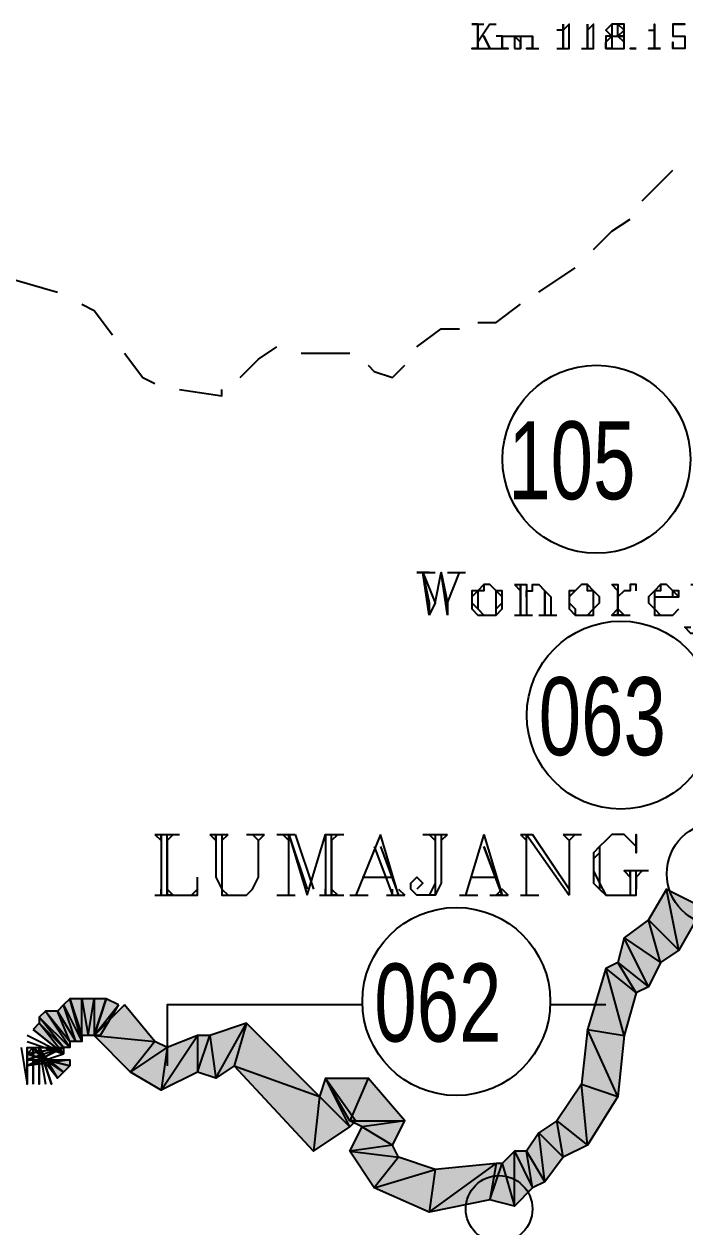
# Model space of a CAD drawing. Header units: millimetres. Extents: x 658 to 813, y 806 to 883.
# Drawn here: x 787.039 to 787.369, y 862.906 to 863.506 of the extents above; entities that cross this region are included whole.
import ezdxf

# ---------------------------------------------------------------- set-up
doc = ezdxf.new("R2010")
doc.units = ezdxf.units.MM
doc.header["$LTSCALE"] = 0.1
doc.linetypes.add('atContinuous2', pattern=[0])
for name, color, linetype in [('BATKAB', 7, 'Continuous'), ('KLEKTOR1', 7, 'Continuous'), ('LINK NAS BARU', 7, 'Continuous'), ('SYMBOL', 7, 'Continuous'), ('TEXT', 8, 'Continuous'), ('zat_Mask_solid', 7, 'Continuous')]:
    doc.layers.add(name, color=color, linetype=linetype)
doc.styles.add('Style2', font='arial.ttf', dxfattribs={"height": 0.2})

msp = doc.modelspace()

# ---------------------------------------------------------------- hatches: boundary and pattern name
at = {"layer": 'KLEKTOR1'}
h = msp.add_hatch(color=7, dxfattribs=at)
h.paths.add_polyline_path([(787.0615, 862.99827), (787.05542, 863.01347), (787.06454, 862.99827)], flags=16)
h.paths.add_polyline_path([(787.05542, 863.01347), (787.06454, 862.99827), (787.05846, 863.01651)])
h = msp.add_hatch(color=7, dxfattribs=at)
h.paths.add_polyline_path([(787.06454, 862.99827), (787.05846, 863.01651), (787.06758, 862.99827)], flags=16)
h.paths.add_polyline_path([(787.05846, 863.01651), (787.06758, 862.99827), (787.0615, 863.01955)])
h.paths.add_polyline_path([(787.06758, 862.99827), (787.0615, 863.01955), (787.06758, 863.00131)], flags=17)
h.paths.add_polyline_path([(787.0615, 863.01955), (787.06758, 863.00131), (787.06758, 863.01955)], flags=16)
h = msp.add_hatch(color=7, dxfattribs=at)
h.paths.add_polyline_path([(787.06758, 863.00131), (787.06758, 863.01955), (787.07062, 863.00131)], flags=16)
h.paths.add_polyline_path([(787.06758, 863.01955), (787.07062, 863.00131), (787.07366, 863.01955)])
h.paths.add_polyline_path([(787.07062, 863.00131), (787.07366, 863.01955), (787.07366, 863.00131)], flags=17)
h = msp.add_hatch(color=7, dxfattribs=at)
h.paths.add_polyline_path([(787.07974, 863.01955), (787.07366, 863.00131), (787.08582, 863.01651)])
h.paths.add_polyline_path([(787.07366, 863.00131), (787.08582, 863.01651), (787.0767, 863.00131)], flags=17)
for points in [[(787.08886, 863.01651), (787.07366, 863.00131), (787.10406, 862.99827)], [(787.07366, 863.00131), (787.10406, 862.99827), (787.0919, 862.98307)], [(787.10406, 862.99827), (787.0919, 862.98307), (787.11014, 862.99523)], [(787.04934, 862.98915), (787.04326, 862.99523), (787.04022, 862.99219)], [(787.04326, 862.99523), (787.05846, 862.98307), (787.05542, 862.98003)], [(787.0919, 862.98307), (787.11014, 862.99523), (787.1071, 862.97395)], [(787.04934, 862.98915), (787.0615, 862.98611), (787.05846, 862.98307)], [(787.20134, 862.95875), (787.18918, 862.98003), (787.21046, 862.98003)]]:
    msp.add_hatch(color=7, dxfattribs=at).paths.add_polyline_path(points)
h = msp.add_hatch(color=7, dxfattribs=at)
h.paths.add_polyline_path([(787.0463, 863.00739), (787.05846, 862.99523), (787.0463, 863.01043)], flags=16)
h.paths.add_polyline_path([(787.05846, 862.99523), (787.0463, 863.01043), (787.0615, 862.99523)], flags=16)
h.paths.add_polyline_path([(787.0463, 863.01043), (787.0615, 862.99523), (787.04934, 863.01347)])
h.paths.add_polyline_path([(787.0615, 862.99523), (787.04934, 863.01347), (787.0615, 862.99827)], flags=17)
h = msp.add_hatch(color=7, dxfattribs=at)
h.paths.add_polyline_path([(787.04326, 863.00435), (787.05846, 862.99219), (787.0463, 863.00739)])
h.paths.add_polyline_path([(787.05846, 862.99219), (787.0463, 863.00739), (787.05846, 862.99523)], flags=17)
h = msp.add_hatch(color=7, dxfattribs=at)
h.paths.add_polyline_path([(787.13142, 863.00131), (787.13446, 862.98003), (787.14966, 863.00739)])
h.paths.add_polyline_path([(787.13446, 862.98003), (787.14966, 863.00739), (787.14358, 862.98611)], flags=17)
h = msp.add_hatch(color=7, dxfattribs=at)
h.paths.add_polyline_path([(787.11014, 862.99523), (787.1071, 862.97395), (787.12534, 863.00131)], flags=17)
h.paths.add_polyline_path([(787.1071, 862.97395), (787.12534, 863.00131), (787.12534, 862.98307)], flags=17)
h = msp.add_hatch(color=7, dxfattribs=at)
h.paths.add_polyline_path([(787.12534, 863.00131), (787.12534, 862.98307), (787.13142, 863.00131)], flags=16)
h.paths.add_polyline_path([(787.12534, 862.98307), (787.13142, 863.00131), (787.13446, 862.98003)])
h = msp.add_hatch(color=7, dxfattribs=at)
h.paths.add_polyline_path([(787.18614, 862.97091), (787.20134, 862.95571), (787.18918, 862.98003)])
h.paths.add_polyline_path([(787.20134, 862.95571), (787.18918, 862.98003), (787.20438, 862.95875)])
h = msp.add_hatch(color=7, dxfattribs=at)
h.paths.add_polyline_path([(787.28342, 862.91619), (787.28342, 862.94355), (787.29254, 862.92531)])
h.paths.add_polyline_path([(787.28342, 862.94355), (787.29254, 862.92531), (787.2895, 862.94355)], flags=17)
h = msp.add_hatch(color=7, dxfattribs=at)
h.paths.add_polyline_path([(787.2439, 862.93443), (787.24086, 862.91315), (787.2743, 862.93747)], flags=17)
h.paths.add_polyline_path([(787.24086, 862.91315), (787.2743, 862.93747), (787.27126, 862.91923)], flags=17)
h = msp.add_hatch(color=7, dxfattribs=at)
h.paths.add_polyline_path([(787.2743, 862.93747), (787.27126, 862.91923), (787.27734, 862.93747)], flags=16)
h.paths.add_polyline_path([(787.27126, 862.91923), (787.27734, 862.93747), (787.28342, 862.91619)])
at = {"layer": 'zat_Mask_solid'}
for points in [[(787.35031, 863.05907), (787.36551, 863.04387), (787.35943, 863.07427)], [(787.36551, 863.04387), (787.35943, 863.07427), (787.37767, 863.06515)], [(787.33815, 863.04995), (787.35639, 863.03779), (787.35031, 863.05907)], [(787.35639, 863.03779), (787.35031, 863.05907), (787.36551, 863.04387)], [(787.33511, 863.03779), (787.35031, 863.02563), (787.33815, 863.04995)], [(787.35031, 863.02563), (787.33815, 863.04995), (787.35639, 863.03779)], [(787.31991, 863.00435), (787.33815, 863.00131), (787.32903, 863.03475)], [(787.32903, 863.03475), (787.34423, 863.02259), (787.33511, 863.03779)], [(787.33815, 863.00131), (787.32903, 863.03475), (787.34423, 863.02259)], [(787.34423, 863.02259), (787.33511, 863.03779), (787.35031, 863.02563)], [(787.07366, 863.01955), (787.07366, 863.00131), (787.07974, 863.01955)], [(787.04934, 863.01347), (787.0615, 862.99827), (787.05542, 863.01347)], [(787.14966, 863.00739), (787.14358, 862.98611), (787.18614, 862.97091)], [(787.31687, 862.97699), (787.33511, 862.97091), (787.31991, 863.00435)], [(787.33511, 862.97091), (787.31991, 863.00435), (787.33815, 863.00131)], [(787.04934, 862.98915), (787.04022, 862.99219), (787.04022, 862.98915)], [(787.04934, 862.98915), (787.0615, 862.98915), (787.0615, 862.98611)], [(787.14358, 862.98611), (787.18614, 862.97091), (787.1831, 862.94355)], [(787.21046, 862.98003), (787.20134, 862.95875), (787.2287, 862.95875)], [(787.3047, 862.95875), (787.31991, 862.94659), (787.31687, 862.97699)], [(787.31991, 862.94659), (787.31687, 862.97699), (787.33511, 862.97091)], [(787.18614, 862.97091), (787.1831, 862.94355), (787.20134, 862.95571)], [(787.20134, 862.95875), (787.2287, 862.95875), (787.20742, 862.95571)], [(787.20742, 862.95571), (787.22262, 862.94659), (787.20134, 862.94355)], [(787.2287, 862.95875), (787.20742, 862.95571), (787.22262, 862.94659)], [(787.29558, 862.95267), (787.30774, 862.94051), (787.3047, 862.95875)], [(787.30774, 862.94051), (787.3047, 862.95875), (787.31991, 862.94659)], [(787.2895, 862.94355), (787.29862, 862.92835), (787.29558, 862.95267)], [(787.29862, 862.92835), (787.29558, 862.95267), (787.30774, 862.94051)], [(787.22262, 862.94659), (787.20134, 862.94355), (787.22566, 862.94051)], [(787.20134, 862.94355), (787.22566, 862.94051), (787.2135, 862.92531)], [(787.27734, 862.93747), (787.28342, 862.91619), (787.28342, 862.94355)], [(787.29254, 862.92531), (787.2895, 862.94355), (787.29862, 862.92835)], [(787.22566, 862.94051), (787.2135, 862.92531), (787.2439, 862.93443)], [(787.2135, 862.92531), (787.2439, 862.93443), (787.24086, 862.91315)]]:
    msp.add_hatch(color=7, dxfattribs=at).paths.add_polyline_path(points)

# ---------------------------------------------------------------- linework, layer by layer
at = {"layer": 'BATKAB', "color": 7}
for points in [[(787.34727, 863.41779), (787.36247, 863.43299)], [(787.32295, 863.39347), (787.33207, 863.40259), (787.34119, 863.40867)], [(787.29558, 863.37219), (787.31383, 863.38435)], [(787.03414, 863.37827), (787.05542, 863.37219)], [(787.06758, 863.36611), (787.07366, 863.36307), (787.08278, 863.35091)], [(787.26518, 863.35699), (787.2743, 863.35699), (787.28646, 863.36611)], [(787.23478, 863.34483), (787.24694, 863.35395), (787.25606, 863.35395)], [(787.14662, 863.32963), (787.15574, 863.33875), (787.16486, 863.34483)], [(787.08886, 863.34179), (787.09798, 863.32963), (787.10406, 863.32659)], [(787.17702, 863.34179), (787.20134, 863.34179)], [(787.21046, 863.33571), (787.2135, 863.33267), (787.22262, 863.32963), (787.2287, 863.33571)], [(787.11622, 863.32355), (787.1375, 863.32051), (787.1375, 863.32355)]]:
    msp.add_lwpolyline(points, dxfattribs=at)
at = {"layer": 'KLEKTOR1', "color": 7, "linetype": 'atContinuous2'}
for p, q in [((787.07974, 863.01955), (787.07366, 863.00131)), ((787.07366, 863.00131), (787.08582, 863.01651)), ((787.07366, 863.00131), (787.08582, 863.01651)), ((787.08582, 863.01651), (787.0767, 863.00131)), ((787.08582, 863.01651), (787.07974, 863.01955)), ((787.0767, 863.00131), (787.07366, 863.00131)), ((787.18918, 862.98003), (787.18614, 862.97091)), ((787.20134, 862.95571), (787.18918, 862.98003)), ((787.20134, 862.95571), (787.18918, 862.98003)), ((787.18918, 862.98003), (787.20438, 862.95875)), ((787.18614, 862.97091), (787.20134, 862.95571)), ((787.20438, 862.95875), (787.20134, 862.95571))]:
    msp.add_line(p, q, dxfattribs=at)
at = {"layer": 'KLEKTOR1', "color": 7}
for points in [[(787.35031, 863.05907), (787.36551, 863.04387), (787.35943, 863.07427), (787.35031, 863.05907)], [(787.36551, 863.04387), (787.35943, 863.07427), (787.37767, 863.06515), (787.36551, 863.04387)], [(787.33815, 863.04995), (787.35639, 863.03779), (787.35031, 863.05907), (787.33815, 863.04995)], [(787.35639, 863.03779), (787.35031, 863.05907), (787.36551, 863.04387), (787.35639, 863.03779)], [(787.33511, 863.03779), (787.35031, 863.02563), (787.33815, 863.04995), (787.33511, 863.03779)], [(787.35031, 863.02563), (787.33815, 863.04995), (787.35639, 863.03779), (787.35031, 863.02563)], [(787.31991, 863.00435), (787.33815, 863.00131), (787.32903, 863.03475), (787.31991, 863.00435)], [(787.32903, 863.03475), (787.34423, 863.02259), (787.33511, 863.03779), (787.32903, 863.03475)], [(787.33815, 863.00131), (787.32903, 863.03475), (787.34423, 863.02259), (787.33815, 863.00131)], [(787.34423, 863.02259), (787.33511, 863.03779), (787.35031, 863.02563), (787.34423, 863.02259)], [(787.05542, 863.01347), (787.06454, 862.99827), (787.05846, 863.01651), (787.05542, 863.01347)], [(787.05846, 863.01651), (787.06758, 862.99827), (787.0615, 863.01955), (787.05846, 863.01651)], [(787.06454, 862.99827), (787.05846, 863.01651), (787.06758, 862.99827), (787.06454, 862.99827)], [(787.06758, 862.99827), (787.0615, 863.01955), (787.06758, 863.00131), (787.06758, 862.99827)], [(787.0615, 863.01955), (787.06758, 863.00131), (787.06758, 863.01955), (787.0615, 863.01955)], [(787.06758, 863.00131), (787.06758, 863.01955), (787.07062, 863.00131), (787.06758, 863.00131)], [(787.06758, 863.01955), (787.07062, 863.00131), (787.07366, 863.01955), (787.06758, 863.01955)], [(787.07062, 863.00131), (787.07366, 863.01955), (787.07366, 863.00131), (787.07062, 863.00131)], [(787.07366, 863.01955), (787.07366, 863.00131), (787.07974, 863.01955), (787.07366, 863.01955)], [(787.08886, 863.01651), (787.07366, 863.00131), (787.10406, 862.99827), (787.08886, 863.01651)], [(787.0463, 863.01043), (787.0615, 862.99523), (787.04934, 863.01347), (787.0463, 863.01043)], [(787.0463, 863.00739), (787.05846, 862.99523), (787.0463, 863.01043), (787.0463, 863.00739)], [(787.05846, 862.99523), (787.0463, 863.01043), (787.0615, 862.99523), (787.05846, 862.99523)], [(787.0615, 862.99523), (787.04934, 863.01347), (787.0615, 862.99827), (787.0615, 862.99523)], [(787.04934, 863.01347), (787.0615, 862.99827), (787.05542, 863.01347), (787.04934, 863.01347)], [(787.0615, 862.99827), (787.05542, 863.01347), (787.06454, 862.99827), (787.0615, 862.99827)], [(787.04326, 863.00435), (787.05846, 862.99219), (787.0463, 863.00739), (787.04326, 863.00435)], [(787.05846, 862.99219), (787.04326, 863.00435)], [(787.05846, 862.99219), (787.0463, 863.00739), (787.05846, 862.99523), (787.05846, 862.99219)], [(787.13142, 863.00131), (787.13446, 862.98003), (787.14966, 863.00739), (787.13142, 863.00131)], [(787.13446, 862.98003), (787.14966, 863.00739), (787.14358, 862.98611), (787.13446, 862.98003)], [(787.14966, 863.00739), (787.14358, 862.98611), (787.18614, 862.97091), (787.14966, 863.00739)], [(787.31687, 862.97699), (787.33511, 862.97091), (787.31991, 863.00435), (787.31687, 862.97699)], [(787.33511, 862.97091), (787.31991, 863.00435), (787.33815, 863.00131), (787.33511, 862.97091)], [(787.04022, 862.99827), (787.05846, 862.99219), (787.04022, 863.00131)], [(787.07366, 863.00131), (787.10406, 862.99827), (787.0919, 862.98307), (787.07366, 863.00131)], [(787.10406, 862.99827), (787.0919, 862.98307), (787.11014, 862.99523), (787.10406, 862.99827)], [(787.11014, 862.99523), (787.1071, 862.97395), (787.12534, 863.00131), (787.11014, 862.99523)], [(787.1071, 862.97395), (787.12534, 863.00131), (787.12534, 862.98307), (787.1071, 862.97395)], [(787.12534, 863.00131), (787.12534, 862.98307), (787.13142, 863.00131), (787.12534, 863.00131)], [(787.12534, 862.98307), (787.13142, 863.00131), (787.13446, 862.98003), (787.12534, 862.98307)], [(787.03718, 862.99523), (787.04022, 862.97699), (787.04022, 862.99523), (787.04022, 862.97699)], [(787.04934, 862.98915), (787.04326, 862.99523), (787.04022, 862.99219), (787.04934, 862.98915)], [(787.05846, 862.99523), (787.04022, 862.98611), (787.05846, 862.99523), (787.04022, 862.98611), (787.05846, 862.99523), (787.04022, 862.98915)], [(787.04022, 862.99219), (787.05846, 862.99523), (787.04022, 862.99219)], [(787.04022, 862.99523), (787.05846, 862.99523)], [(787.04934, 862.98915), (787.04022, 862.99219), (787.04022, 862.98915), (787.04934, 862.98915)], [(787.0615, 862.98915), (787.04022, 862.98611), (787.05846, 862.99219)], [(787.04326, 862.97699), (787.04326, 862.99523), (787.04326, 862.97699)], [(787.04326, 862.99523), (787.05846, 862.98307), (787.05542, 862.98003), (787.04326, 862.99523)], [(787.0463, 862.99523), (787.0463, 862.97699), (787.0463, 862.99523), (787.04934, 862.97699)], [(787.0463, 862.99523), (787.05238, 862.97699), (787.0463, 862.99523), (787.05542, 862.98003)], [(787.0919, 862.98307), (787.11014, 862.99523), (787.1071, 862.97395), (787.0919, 862.98307)], [(787.04934, 862.98915), (787.0615, 862.98611), (787.05846, 862.98307), (787.04934, 862.98915)], [(787.04934, 862.98915), (787.0615, 862.98915), (787.0615, 862.98611), (787.04934, 862.98915)], [(787.14358, 862.98611), (787.18614, 862.97091), (787.1831, 862.94355), (787.14358, 862.98611)], [(787.20134, 862.95875), (787.18918, 862.98003), (787.21046, 862.98003), (787.20134, 862.95875)], [(787.21046, 862.98003), (787.20134, 862.95875), (787.2287, 862.95875), (787.21046, 862.98003)], [(787.3047, 862.95875), (787.31991, 862.94659), (787.31687, 862.97699), (787.3047, 862.95875)], [(787.31991, 862.94659), (787.31687, 862.97699), (787.33511, 862.97091), (787.31991, 862.94659)], [(787.18614, 862.97091), (787.1831, 862.94355), (787.20134, 862.95571), (787.18614, 862.97091)], [(787.20134, 862.95875), (787.20438, 862.95875), (787.20134, 862.95875)], [(787.20134, 862.95875), (787.2287, 862.95875), (787.20742, 862.95571), (787.20134, 862.95875)], [(787.20742, 862.95571), (787.22262, 862.94659), (787.20134, 862.94355), (787.20742, 862.95571)], [(787.2287, 862.95875), (787.20742, 862.95571), (787.22262, 862.94659), (787.2287, 862.95875)], [(787.29558, 862.95267), (787.30774, 862.94051), (787.3047, 862.95875), (787.29558, 862.95267)], [(787.30774, 862.94051), (787.3047, 862.95875), (787.31991, 862.94659), (787.30774, 862.94051)], [(787.2895, 862.94355), (787.29862, 862.92835), (787.29558, 862.95267), (787.2895, 862.94355)], [(787.29862, 862.92835), (787.29558, 862.95267), (787.30774, 862.94051), (787.29862, 862.92835)], [(787.22262, 862.94659), (787.20134, 862.94355), (787.22566, 862.94051), (787.22262, 862.94659)], [(787.20134, 862.94355), (787.22566, 862.94051), (787.2135, 862.92531), (787.20134, 862.94355)], [(787.27734, 862.93747), (787.28342, 862.91619), (787.28342, 862.94355), (787.27734, 862.93747)], [(787.28342, 862.91619), (787.28342, 862.94355), (787.29254, 862.92531), (787.28342, 862.91619)], [(787.28342, 862.94355), (787.29254, 862.92531), (787.2895, 862.94355), (787.28342, 862.94355)], [(787.29254, 862.92531), (787.2895, 862.94355), (787.29862, 862.92835), (787.29254, 862.92531)], [(787.22566, 862.94051), (787.2135, 862.92531), (787.2439, 862.93443), (787.22566, 862.94051)], [(787.2439, 862.93443), (787.24086, 862.91315), (787.2743, 862.93747), (787.2439, 862.93443)], [(787.24086, 862.91315), (787.2743, 862.93747), (787.27126, 862.91923), (787.24086, 862.91315)], [(787.2743, 862.93747), (787.27126, 862.91923), (787.27734, 862.93747), (787.2743, 862.93747)], [(787.27126, 862.91923), (787.27734, 862.93747), (787.28342, 862.91619), (787.27126, 862.91923)], [(787.2135, 862.92531), (787.2439, 862.93443), (787.24086, 862.91315), (787.2135, 862.92531)]]:
    msp.add_lwpolyline(points, dxfattribs=at)
at = {"layer": 'LINK NAS BARU', "color": 7}
for points in [[(787.20742, 863.01651), (787.11014, 863.01651), (787.11014, 862.98611)], [(787.32903, 863.01651), (787.30166, 863.01651)]]:
    msp.add_lwpolyline(points, dxfattribs=at)
at = {"layer": 'LINK NAS BARU', "color": 7, "linetype": 'atContinuous2'}
for centre in [(787.32439, 863.28881), (787.33655, 863.16113), (787.25447, 863.01825)]:
    msp.add_circle(centre, 0.0469, dxfattribs=at)
at = {"layer": 'SYMBOL', "color": 7, "linetype": 'atContinuous2'}
for centre, radius in [((787.38522, 863.08199), 0.02572), ((787.2758, 862.91474), 0.01664)]:
    msp.add_circle(centre, radius, dxfattribs=at)
at = {"layer": 'TEXT', "color": 7}
for points in [[(787.26214, 863.50596), (787.26822, 863.50596)], [(787.26214, 863.50596), (787.26518, 863.50596), (787.26214, 863.50596)], [(787.26518, 863.50596), (787.26518, 863.4938), (787.26518, 863.50596), (787.26518, 863.4938)], [(787.27126, 863.50596), (787.26518, 863.49684)], [(787.27126, 863.50596), (787.2743, 863.50596)], [(787.27126, 863.50596), (787.2743, 863.50596)], [(787.3047, 863.4938), (787.31078, 863.4938), (787.31078, 863.50596), (787.30774, 863.50292), (787.3047, 863.50292)], [(787.30774, 863.50596), (787.30774, 863.4938), (787.30774, 863.50596)], [(787.31687, 863.4938), (787.32295, 863.4938), (787.32295, 863.50596), (787.31991, 863.50292)], [(787.31991, 863.50596), (787.31991, 863.4938), (787.31991, 863.50596)], [(787.33207, 863.50596), (787.32903, 863.50292), (787.33207, 863.49988), (787.33511, 863.49988), (787.33815, 863.49988), (787.33815, 863.50292), (787.33815, 863.50596), (787.33511, 863.50596), (787.33207, 863.50596), (787.33207, 863.50292), (787.33207, 863.49988)], [(787.33207, 863.4938), (787.32903, 863.4938), (787.32903, 863.49684), (787.33207, 863.49988), (787.32903, 863.49988), (787.32903, 863.49684), (787.32903, 863.4938), (787.33207, 863.4938), (787.33511, 863.4938), (787.33815, 863.4938), (787.33815, 863.49684), (787.33815, 863.49988), (787.33511, 863.49988), (787.33511, 863.50292), (787.33511, 863.50596)], [(787.33207, 863.50596), (787.33207, 863.50292), (787.33207, 863.49988)], [(787.33511, 863.49988), (787.33815, 863.50292), (787.33511, 863.50596)], [(787.35031, 863.50292), (787.35335, 863.50292), (787.35335, 863.50596), (787.35335, 863.4938), (787.35335, 863.50596), (787.35335, 863.4938)], [(787.36247, 863.50596), (787.36247, 863.49988), (787.36551, 863.49988), (787.36855, 863.49988), (787.36855, 863.49684), (787.36855, 863.4938), (787.36551, 863.4938), (787.36247, 863.4938), (787.36247, 863.49684), (787.36247, 863.4938)], [(787.36247, 863.50596), (787.36855, 863.50596), (787.36247, 863.50596), (787.36551, 863.50596), (787.36855, 863.50596)], [(787.26822, 863.49988), (787.27126, 863.4938), (787.26822, 863.49988), (787.27126, 863.4938)], [(787.27734, 863.49988), (787.27734, 863.4938), (787.27734, 863.49988), (787.2743, 863.49988)], [(787.27734, 863.4938), (787.27734, 863.49988), (787.28038, 863.49988), (787.28342, 863.49988), (787.28646, 863.49988), (787.28646, 863.49684), (787.28646, 863.4938), (787.28646, 863.49684), (787.28342, 863.49988), (787.28342, 863.4938)], [(787.28646, 863.49988), (787.2895, 863.49988), (787.29254, 863.49988), (787.29254, 863.49684), (787.29254, 863.4938), (787.29254, 863.49684), (787.29254, 863.49988)], [(787.2895, 863.49988), (787.29254, 863.49988), (787.29254, 863.4938)], [(787.33207, 863.49988), (787.33207, 863.49684), (787.33207, 863.4938)], [(787.33511, 863.4938), (787.33815, 863.4938), (787.33815, 863.49684), (787.33511, 863.49988)], [(787.33815, 863.4938), (787.33815, 863.49684), (787.33815, 863.49988)], [(787.36247, 863.49684), (787.36247, 863.4938), (787.36247, 863.49684)], [(787.36551, 863.49988), (787.36855, 863.49988), (787.36855, 863.49684), (787.36855, 863.4938), (787.36551, 863.4938)], [(787.36855, 863.49988), (787.36855, 863.49684), (787.36855, 863.4938)], [(787.26214, 863.4938), (787.26822, 863.4938), (787.2743, 863.4938)], [(787.26518, 863.4938), (787.26214, 863.4938), (787.26518, 863.4938)], [(787.27126, 863.4938), (787.2743, 863.4938)], [(787.2743, 863.4938), (787.28038, 863.4938)], [(787.27734, 863.4938), (787.28038, 863.4938), (787.27734, 863.4938)], [(787.28342, 863.4938), (787.28646, 863.4938)], [(787.2895, 863.4938), (787.29558, 863.4938)], [(787.29254, 863.4938), (787.2895, 863.4938), (787.29254, 863.4938)], [(787.34423, 863.4938), (787.34119, 863.4938), (787.34423, 863.4938)], [(787.35639, 863.4938), (787.35031, 863.4938), (787.35335, 863.4938), (787.35639, 863.4938)], [(787.23478, 863.23235), (787.2439, 863.23235)], [(787.23478, 863.23235), (787.23782, 863.23235), (787.23478, 863.23235)], [(787.24086, 863.21107), (787.23782, 863.23235), (787.24086, 863.21715), (787.24086, 863.21107)], [(787.23782, 863.23235), (787.2439, 863.21715), (787.24694, 863.23235)], [(787.24086, 863.23235), (787.23782, 863.23235), (787.24086, 863.23235)], [(787.24998, 863.21107), (787.24694, 863.23235), (787.24998, 863.21715), (787.24998, 863.21107)], [(787.24694, 863.23235), (787.24998, 863.21715), (787.25606, 863.23235)], [(787.24998, 863.23235), (787.2591, 863.23235)], [(787.25302, 863.23235), (787.25606, 863.23235)], [(787.26822, 863.22627), (787.26518, 863.22323), (787.26214, 863.22323), (787.26214, 863.22019), (787.26214, 863.21715), (787.26214, 863.21411), (787.26518, 863.21107), (787.26822, 863.21107), (787.27126, 863.21107), (787.2743, 863.21107), (787.27734, 863.21411), (787.27734, 863.21715), (787.27734, 863.22019), (787.27734, 863.22323), (787.2743, 863.22323), (787.27126, 863.22627), (787.26822, 863.22627)], [(787.26822, 863.22627), (787.26822, 863.22323), (787.26518, 863.22323), (787.26518, 863.22019), (787.26518, 863.21715), (787.26518, 863.21411), (787.26822, 863.21107)], [(787.27126, 863.21107), (787.2743, 863.21107), (787.2743, 863.21411), (787.2743, 863.21715), (787.2743, 863.22019), (787.2743, 863.22323), (787.27126, 863.22627)], [(787.28342, 863.22627), (787.2895, 863.22627), (787.2895, 863.21107)], [(787.28342, 863.22627), (787.28646, 863.22323), (787.28646, 863.22627)], [(787.28646, 863.22627), (787.28646, 863.21107), (787.28646, 863.22323)], [(787.2895, 863.22019), (787.2895, 863.22323), (787.29254, 863.22323), (787.29254, 863.22627), (787.29558, 863.22627), (787.29862, 863.22323), (787.30166, 863.22019), (787.30166, 863.21107)], [(787.29862, 863.22323), (787.29862, 863.22019), (787.29862, 863.21107), (787.29862, 863.22019), (787.29862, 863.22323), (787.29558, 863.22627)], [(787.31687, 863.22627), (787.31383, 863.22323), (787.31078, 863.22323), (787.31078, 863.22019), (787.31078, 863.21715), (787.31078, 863.21411), (787.31383, 863.21107), (787.31687, 863.21107), (787.31991, 863.21107), (787.32295, 863.21107), (787.32295, 863.21411), (787.32599, 863.21715), (787.32599, 863.22019), (787.32295, 863.22323), (787.31991, 863.22627), (787.31687, 863.22627)], [(787.31687, 863.22627), (787.31383, 863.22323), (787.31078, 863.22019), (787.31078, 863.21715), (787.31383, 863.21411), (787.31383, 863.21107), (787.31687, 863.21107)], [(787.31991, 863.21107), (787.32295, 863.21411), (787.32295, 863.21715), (787.32295, 863.22019), (787.32295, 863.22323), (787.31991, 863.22323), (787.31991, 863.22627)], [(787.33207, 863.22627), (787.33511, 863.22627), (787.33511, 863.21107)], [(787.33207, 863.22627), (787.33511, 863.22323), (787.33207, 863.22627)], [(787.33511, 863.22627), (787.33511, 863.21107), (787.33511, 863.22323)], [(787.34423, 863.22323), (787.34423, 863.22627), (787.34119, 863.22627), (787.34119, 863.22323), (787.33815, 863.22323), (787.33511, 863.22019)], [(787.35335, 863.22019), (787.36551, 863.22019), (787.36551, 863.22323), (787.36247, 863.22323), (787.35943, 863.22627), (787.35639, 863.22627), (787.35335, 863.22323), (787.35031, 863.22019), (787.35031, 863.21715), (787.35335, 863.21411), (787.35335, 863.21107), (787.35639, 863.21107), (787.35943, 863.21107), (787.36247, 863.21107), (787.36551, 863.21411)], [(787.35639, 863.22627), (787.35639, 863.22323), (787.35335, 863.22323), (787.35335, 863.22019), (787.35335, 863.21715), (787.35335, 863.21411), (787.35639, 863.21107)], [(787.36247, 863.22019), (787.36247, 863.22323), (787.35943, 863.22627)], [(787.37159, 863.22627), (787.37767, 863.22627), (787.37767, 863.20803), (787.37767, 863.20499), (787.37463, 863.20195), (787.37159, 863.20195), (787.36855, 863.20499), (787.37159, 863.20499)], [(787.26518, 863.22323), (787.26214, 863.22019), (787.26214, 863.21715), (787.26518, 863.21411)], [(787.2743, 863.21411), (787.27734, 863.21715), (787.27734, 863.22019), (787.2743, 863.22323)], [(787.31078, 863.22323), (787.31078, 863.22019), (787.31078, 863.21715), (787.31078, 863.21411)], [(787.32295, 863.21411), (787.32295, 863.21715), (787.32295, 863.22019), (787.32295, 863.22323)], [(787.35335, 863.22323), (787.35335, 863.22019), (787.35335, 863.21715), (787.35335, 863.21411)], [(787.36551, 863.22019), (787.36247, 863.22323)], [(787.2439, 863.21715), (787.24086, 863.21107)], [(787.24998, 863.21715), (787.24998, 863.21107)], [(787.28342, 863.21107), (787.28646, 863.21107), (787.28646, 863.21411)], [(787.2895, 863.21411), (787.2895, 863.21107), (787.29254, 863.21107)], [(787.29558, 863.21107), (787.29862, 863.21107), (787.29862, 863.21411)], [(787.30166, 863.21411), (787.30166, 863.21107), (787.3047, 863.21107)], [(787.33511, 863.21107), (787.33207, 863.21107), (787.33511, 863.21411), (787.33815, 863.21107), (787.33511, 863.21107)], [(787.28342, 863.21107), (787.29254, 863.21107)], [(787.29558, 863.21107), (787.3047, 863.21107)], [(787.33207, 863.21107), (787.34119, 863.21107)], [(787.10406, 863.10163), (787.11622, 863.10163)], [(787.10406, 863.10163), (787.1071, 863.09859), (787.1071, 863.10163)], [(787.1071, 863.10163), (787.1071, 863.07123)], [(787.11014, 863.09859), (787.11014, 863.07123), (787.11014, 863.10163)], [(787.11318, 863.10163), (787.11014, 863.09859), (787.11318, 863.10163)], [(787.13142, 863.10163), (787.14054, 863.10163)], [(787.13142, 863.10163), (787.13446, 863.09859), (787.13446, 863.10163)], [(787.13446, 863.10163), (787.13446, 863.08035), (787.1375, 863.07427), (787.1375, 863.07123), (787.14358, 863.07123), (787.14662, 863.07123), (787.14966, 863.07123), (787.1527, 863.07427), (787.15574, 863.08035), (787.15574, 863.09859)], [(787.1375, 863.10163), (787.1375, 863.07731), (787.1375, 863.07427), (787.14054, 863.07123), (787.14358, 863.07123)], [(787.1375, 863.10163), (787.1375, 863.09859), (787.14054, 863.10163)], [(787.1375, 863.09859), (787.1375, 863.07731), (787.1375, 863.07427)], [(787.14966, 863.10163), (787.15878, 863.10163)], [(787.1527, 863.10163), (787.15574, 863.09859), (787.15878, 863.10163)], [(787.16486, 863.10163), (787.17398, 863.10163)], [(787.1679, 863.10163), (787.17094, 863.09859)], [(787.17094, 863.07123), (787.17094, 863.10163), (787.18006, 863.07123)], [(787.17094, 863.10163), (787.18006, 863.07427)], [(787.17398, 863.10163), (787.1831, 863.07427)], [(787.18006, 863.07123), (787.18918, 863.10163), (787.18918, 863.07123)], [(787.18918, 863.10163), (787.1983, 863.10163)], [(787.19222, 863.09859), (787.19222, 863.07123), (787.19222, 863.10163)], [(787.19526, 863.10163), (787.19222, 863.09859), (787.19526, 863.10163)], [(787.21654, 863.10163), (787.20438, 863.07123)], [(787.21654, 863.09555), (787.22566, 863.07123), (787.21654, 863.10163)], [(787.24694, 863.10163), (787.24694, 863.07731), (787.2439, 863.07123), (787.24086, 863.07123), (787.23782, 863.07123), (787.23478, 863.07123), (787.23174, 863.07427), (787.23174, 863.07731), (787.23478, 863.08035), (787.23782, 863.07731), (787.23478, 863.07427)], [(787.23782, 863.10163), (787.24998, 863.10163)], [(787.2439, 863.10163), (787.2439, 863.07731), (787.24086, 863.07123)], [(787.24086, 863.10163), (787.2439, 863.09859), (787.24086, 863.10163)], [(787.2439, 863.09859), (787.2439, 863.07731), (787.2439, 863.07123)], [(787.24694, 863.10163), (787.24694, 863.09859), (787.24998, 863.10163)], [(787.26822, 863.10163), (787.2591, 863.07123)], [(787.26822, 863.10163), (787.27734, 863.07123)], [(787.28646, 863.10163), (787.29254, 863.10163)], [(787.28646, 863.10163), (787.2895, 863.09859)], [(787.2895, 863.07123), (787.2895, 863.10163), (787.31078, 863.07123)], [(787.29254, 863.10163), (787.31078, 863.07427), (787.29254, 863.10163)], [(787.30774, 863.10163), (787.31687, 863.10163)], [(787.30774, 863.10163), (787.31078, 863.09859), (787.31383, 863.10163)], [(787.31078, 863.09859), (787.31078, 863.07123)], [(787.34423, 863.09555), (787.34423, 863.10163), (787.34423, 863.09251), (787.34423, 863.09555), (787.34119, 863.09859), (787.33815, 863.10163), (787.33207, 863.10163), (787.32903, 863.09859), (787.32599, 863.09555), (787.32295, 863.09251), (787.32295, 863.08947), (787.32295, 863.08339), (787.32295, 863.07731), (787.32599, 863.07427), (787.32903, 863.07123), (787.33207, 863.07123), (787.33815, 863.07123), (787.34119, 863.07123), (787.34423, 863.07123), (787.34423, 863.08339)], [(787.33207, 863.10163), (787.32903, 863.09859), (787.32599, 863.09555), (787.32599, 863.08947), (787.32599, 863.08339), (787.32599, 863.07731), (787.32903, 863.07123), (787.33207, 863.07123)], [(787.2135, 863.09555), (787.22262, 863.07123)], [(787.26822, 863.09555), (787.27734, 863.07123), (787.26822, 863.09555)], [(787.32599, 863.09555), (787.32599, 863.09251), (787.32295, 863.08947), (787.32295, 863.08339), (787.32599, 863.07731), (787.32599, 863.07427)], [(787.10406, 863.07123), (787.12534, 863.07123), (787.12534, 863.08035)], [(787.12534, 863.07123), (787.12534, 863.08035)], [(787.20742, 863.08035), (787.22262, 863.08035)], [(787.26214, 863.08035), (787.2743, 863.08035)], [(787.35031, 863.08339), (787.33815, 863.08339), (787.34119, 863.08035), (787.34119, 863.08339), (787.34119, 863.07427), (787.34119, 863.07123)], [(787.34727, 863.08339), (787.34423, 863.08035), (787.34727, 863.08339)], [(787.34423, 863.08035), (787.34423, 863.07427)], [(787.10406, 863.07123), (787.1071, 863.07123), (787.1071, 863.07427)], [(787.11014, 863.07427), (787.11318, 863.07123), (787.11014, 863.07123)], [(787.1223, 863.07123), (787.12534, 863.07427), (787.1223, 863.07123)], [(787.18614, 863.07123), (787.18918, 863.07123), (787.18918, 863.07427)], [(787.19222, 863.07427), (787.19526, 863.07123), (787.19222, 863.07123)], [(787.21958, 863.07123), (787.22262, 863.07123), (787.22262, 863.07427)], [(787.22566, 863.07427), (787.2287, 863.07123)], [(787.27734, 863.07123), (787.2743, 863.07123), (787.27734, 863.07427), (787.28038, 863.07123)], [(787.11926, 863.07123), (787.12534, 863.07123)], [(787.16486, 863.07123), (787.17398, 863.07123)], [(787.1679, 863.07123), (787.17094, 863.07123), (787.17398, 863.07123)], [(787.18614, 863.07123), (787.1983, 863.07123)], [(787.20134, 863.07123), (787.21046, 863.07123)], [(787.20438, 863.07123), (787.20742, 863.07123)], [(787.21958, 863.07123), (787.2287, 863.07123)], [(787.25606, 863.07123), (787.26518, 863.07123)], [(787.25606, 863.07123), (787.2591, 863.07123), (787.26214, 863.07123)], [(787.27126, 863.07123), (787.28038, 863.07123)], [(787.28646, 863.07123), (787.29558, 863.07123)], [(787.28646, 863.07123), (787.2895, 863.07123), (787.29254, 863.07123)]]:
    msp.add_lwpolyline(points, dxfattribs=at)

# ---------------------------------------------------------------- texts
at = {"layer": 'LINK NAS BARU', "color": 7, "style": 'Style2', "width": 0.7}
for s, p in [('105', (787.28038, 863.26883)), ('063', (787.29558, 863.14115)), ('062', (787.2135, 862.99827))]:
    msp.add_text(s, height=0.038913, rotation=0.00055, dxfattribs=at).set_placement(p)

doc.saveas('drawing.dxf')
